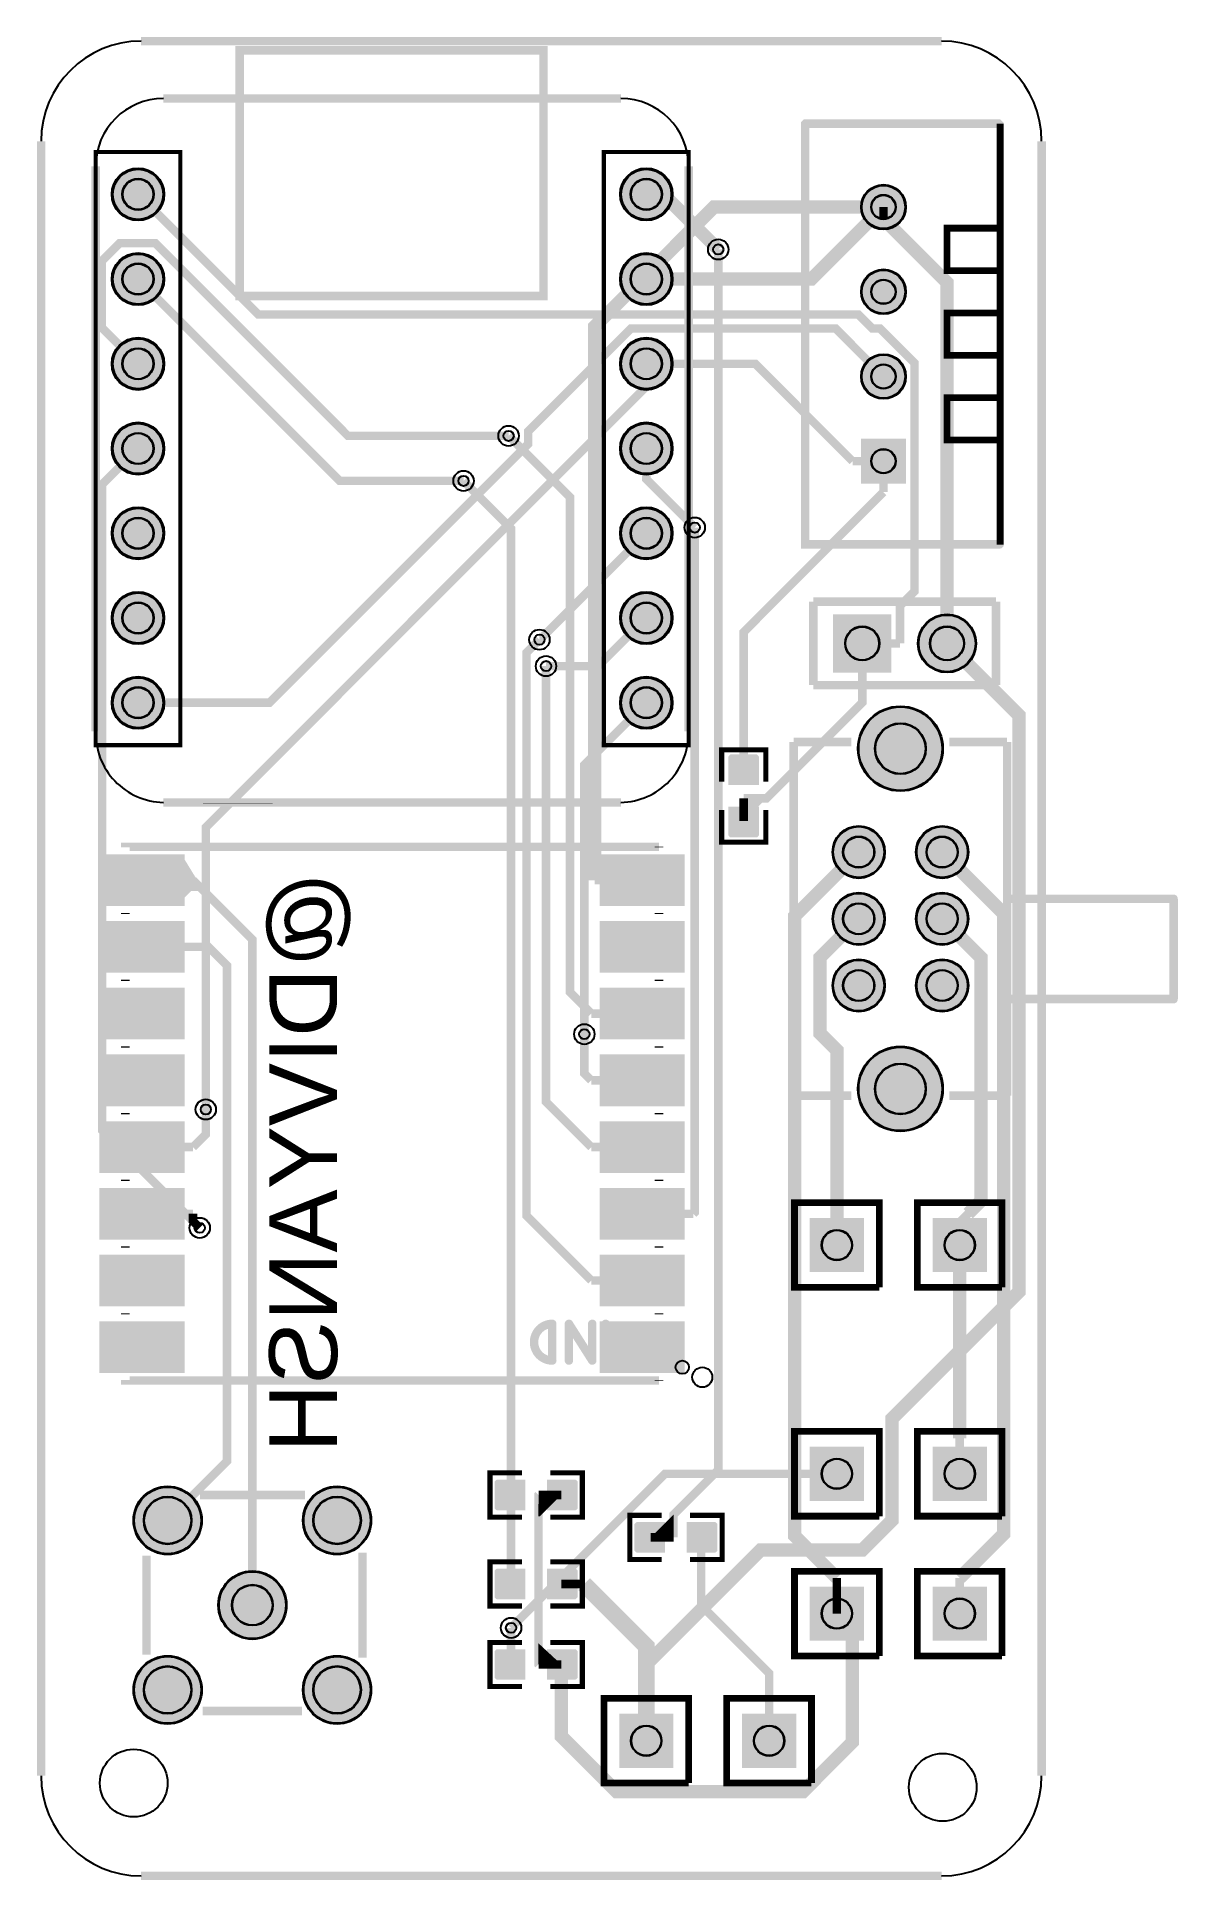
# Model space of a CAD drawing. Header units: millimetres. Extents: x 6.9 to 41.1, y 30.9 to 86.1.
import ezdxf

# ---------------------------------------------------------------- set-up
doc = ezdxf.new("R2010")
doc.units = ezdxf.units.MM
for name, color, linetype, true_color in [('BoardOutLine', 7, 'Continuous', 0xff00ff), ('BottomLayer', 7, 'Continuous', 0x0000ff), ('BottomPasteMaskLayer', 7, 'Continuous', 0x800000), ('BottomSilkLayer', 7, 'Continuous', 0x66cc33), ('BottomSolderMaskLayer', 7, 'Continuous', 0xaa00ff), ('Document', 7, 'Continuous', 0xffffff), ('Hole', 7, 'Continuous', 0x222222), ('Multi-Layer', 7, 'Continuous', 0xc0c0c0), ('TopLayer', 7, 'Continuous', 0xff0000), ('TopPasteMaskLayer', 7, 'Continuous', 0x808080), ('TopSilkLayer', 7, 'Continuous', 0xffcc00), ('TopSolderMaskLayer', 7, 'Continuous', 0x800080)]:
    doc.layers.add(name, color=color, linetype=linetype, true_color=true_color)
doc.styles.get("Standard").update_dxf_attribs({"font": 'arial.ttf'})

msp = doc.modelspace()

# ---------------------------------------------------------------- hatches: boundary and pattern name
at = {"layer": 'BottomLayer'}
for points in [[(9.156, 81.407, 1), (10.656, 81.407, 1)], [(24.396, 81.407, 1), (25.896, 81.407, 1)], [(9.156, 78.867, 1), (10.656, 78.867, 1)], [(24.396, 78.867, 1), (25.896, 78.867, 1)], [(9.156, 76.327, 1), (10.656, 76.327, 1)], [(24.396, 76.327, 1), (25.896, 76.327, 1)], [(9.156, 73.787, 1), (10.656, 73.787, 1)], [(24.396, 73.787, 1), (25.896, 73.787, 1)], [(9.156, 71.247, 1), (10.656, 71.247, 1)], [(24.396, 71.247, 1), (25.896, 71.247, 1)], [(9.156, 68.707, 1), (10.656, 68.707, 1)], [(24.396, 68.707, 1), (25.896, 68.707, 1)], [(9.156, 66.167, 1), (10.656, 66.167, 1)], [(24.396, 66.167, 1), (25.896, 66.167, 1)]]:
    msp.add_hatch(color=256, dxfattribs=at).paths.add_polyline_path(points)
at = {"layer": 'BottomPasteMaskLayer'}
for points in [[(9.156, 81.407, 1), (10.656, 81.407, 1)], [(24.396, 81.407, 1), (25.896, 81.407, 1)], [(9.156, 78.867, 1), (10.656, 78.867, 1)], [(24.396, 78.867, 1), (25.896, 78.867, 1)], [(9.156, 76.327, 1), (10.656, 76.327, 1)], [(24.396, 76.327, 1), (25.896, 76.327, 1)], [(9.156, 73.787, 1), (10.656, 73.787, 1)], [(24.396, 73.787, 1), (25.896, 73.787, 1)], [(9.156, 71.247, 1), (10.656, 71.247, 1)], [(24.396, 71.247, 1), (25.896, 71.247, 1)], [(9.156, 68.707, 1), (10.656, 68.707, 1)], [(24.396, 68.707, 1), (25.896, 68.707, 1)], [(9.156, 66.167, 1), (10.656, 66.167, 1)], [(24.396, 66.167, 1), (25.896, 66.167, 1)]]:
    msp.add_hatch(color=256, dxfattribs=at).paths.add_polyline_path(points)
at = {"layer": 'BottomSolderMaskLayer'}
for points in [[(9.119, 81.407, 1), (10.693, 81.407, 1)], [(9.131, 81.407, 1), (10.681, 81.407, 1)], [(24.359, 81.407, 1), (25.933, 81.407, 1)], [(24.371, 81.407, 1), (25.921, 81.407, 1)], [(31.585, 81.026, 1), (32.931, 81.026, 1)], [(9.119, 78.867, 1), (10.693, 78.867, 1)], [(9.131, 78.867, 1), (10.681, 78.867, 1)], [(24.359, 78.867, 1), (25.933, 78.867, 1)], [(24.371, 78.867, 1), (25.921, 78.867, 1)], [(31.585, 78.486, 1), (32.931, 78.486, 1)], [(9.119, 76.327, 1), (10.693, 76.327, 1)], [(9.131, 76.327, 1), (10.681, 76.327, 1)], [(24.359, 76.327, 1), (25.933, 76.327, 1)], [(24.371, 76.327, 1), (25.921, 76.327, 1)], [(31.585, 75.946, 1), (32.931, 75.946, 1)], [(9.119, 73.787, 1), (10.693, 73.787, 1)], [(9.131, 73.787, 1), (10.681, 73.787, 1)], [(24.359, 73.787, 1), (25.933, 73.787, 1)], [(24.371, 73.787, 1), (25.921, 73.787, 1)], [(32.931, 74.079), (32.931, 72.733), (31.585, 72.733), (31.585, 74.079)], [(9.119, 71.247, 1), (10.693, 71.247, 1)], [(9.131, 71.247, 1), (10.681, 71.247, 1)], [(24.359, 71.247, 1), (25.933, 71.247, 1)], [(24.371, 71.247, 1), (25.921, 71.247, 1)], [(9.119, 68.707, 1), (10.693, 68.707, 1)], [(9.131, 68.707, 1), (10.681, 68.707, 1)], [(24.359, 68.707, 1), (25.933, 68.707, 1)], [(24.371, 68.707, 1), (25.921, 68.707, 1)], [(30.748, 68.821), (32.498, 68.821), (32.498, 67.07), (30.748, 67.07)], [(33.288, 67.945, 1), (35.038, 67.945, 1)], [(9.119, 66.167, 1), (10.693, 66.167, 1)], [(9.131, 66.167, 1), (10.681, 66.167, 1)], [(24.359, 66.167, 1), (25.933, 66.167, 1)], [(24.371, 66.167, 1), (25.921, 66.167, 1)], [(31.491, 64.79, 1), (34.041, 64.79, 1)], [(30.729, 61.69, 1), (32.304, 61.69, 1)], [(33.229, 61.69, 1), (34.803, 61.69, 1)], [(30.729, 59.69, 1), (32.304, 59.69, 1)], [(33.229, 59.69, 1), (34.803, 59.69, 1)], [(30.729, 57.69, 1), (32.304, 57.69, 1)], [(33.229, 57.69, 1), (34.803, 57.69, 1)], [(31.491, 54.59, 1), (34.041, 54.59, 1)], [(31.674, 50.724), (31.674, 49.098), (30.048, 49.098), (30.048, 50.724)], [(35.357, 50.724), (35.357, 49.098), (33.731, 49.098), (33.731, 50.724)], [(31.674, 43.866), (31.674, 42.24), (30.048, 42.24), (30.048, 43.866)], [(35.357, 43.866), (35.357, 42.24), (33.731, 42.24), (33.731, 43.866)], [(9.77, 41.656, 1), (11.82, 41.656, 1)], [(14.85, 41.656, 1), (16.9, 41.656, 1)], [(12.31, 39.116, 1), (14.36, 39.116, 1)], [(31.674, 39.675), (31.674, 38.049), (30.048, 38.049), (30.048, 39.675)], [(35.357, 39.675), (35.357, 38.049), (33.731, 38.049), (33.731, 39.675)], [(9.77, 36.576, 1), (11.82, 36.576, 1)], [(14.85, 36.576, 1), (16.9, 36.576, 1)], [(25.959, 35.865), (25.959, 34.239), (24.333, 34.239), (24.333, 35.865)], [(29.642, 35.865), (29.642, 34.239), (28.016, 34.239), (28.016, 35.865)]]:
    msp.add_hatch(color=256, dxfattribs=at).paths.add_polyline_path(points)
at = {"layer": 'Document'}
for points in [[(35.658, 71.036), (30.028, 71.036), (30.028, 83.406), (35.658, 83.406), (35.658, 71.186), (35.858, 71.186), (35.858, 83.556), (35.768, 83.646), (29.898, 83.646), (29.788, 83.536), (29.788, 70.896), (29.888, 70.796), (35.798, 70.796), (35.858, 70.856), (35.858, 71.176), (35.658, 71.176)], [(35.658, 79.216), (35.658, 79.026), (34.138, 79.026), (34.068, 79.096), (34.068, 80.416), (34.138, 80.486), (35.648, 80.486), (35.648, 80.296), (34.268, 80.296), (34.258, 80.286), (34.258, 79.226), (34.268, 79.216)], [(35.658, 76.676), (35.658, 76.486), (34.138, 76.486), (34.068, 76.556), (34.068, 77.876), (34.138, 77.946), (35.648, 77.946), (35.648, 77.756), (34.268, 77.756), (34.258, 77.746), (34.258, 76.686), (34.268, 76.676)], [(35.658, 74.136), (35.658, 73.946), (34.138, 73.946), (34.068, 74.016), (34.068, 75.336), (34.138, 75.406), (35.648, 75.406), (35.648, 75.216), (34.268, 75.216), (34.258, 75.206), (34.258, 74.146), (34.268, 74.136)], [(35.946, 57.407), (40.829, 57.407), (40.829, 60.163), (35.966, 60.163), (35.949, 60.164), (35.933, 60.167), (35.917, 60.173), (35.903, 60.18), (35.889, 60.189), (35.876, 60.2), (35.865, 60.213), (35.856, 60.227), (35.849, 60.242), (35.843, 60.257), (35.84, 60.274), (35.839, 60.29), (35.84, 60.307), (35.843, 60.323), (35.849, 60.339), (35.856, 60.354), (35.865, 60.367), (35.876, 60.38), (35.889, 60.391), (35.903, 60.4), (35.917, 60.407), (35.933, 60.413), (35.949, 60.416), (35.966, 60.417), (40.956, 60.417), (40.973, 60.416), (40.989, 60.413), (41.005, 60.407), (41.02, 60.4), (41.033, 60.391), (41.046, 60.38), (41.057, 60.367), (41.066, 60.354), (41.073, 60.339), (41.079, 60.323), (41.082, 60.307), (41.083, 60.29), (41.083, 57.28), (41.082, 57.264), (41.079, 57.247), (41.073, 57.232), (41.066, 57.217), (41.057, 57.203), (41.046, 57.19), (41.033, 57.179), (41.02, 57.17), (41.005, 57.163), (40.989, 57.157), (40.973, 57.154), (40.956, 57.153), (35.946, 57.153), (35.929, 57.154), (35.913, 57.157), (35.897, 57.163), (35.883, 57.17), (35.869, 57.179), (35.856, 57.19), (35.845, 57.203), (35.836, 57.217), (35.829, 57.232), (35.823, 57.247), (35.82, 57.264), (35.819, 57.28), (35.82, 57.297), (35.823, 57.313), (35.829, 57.329), (35.836, 57.344), (35.845, 57.357), (35.856, 57.37), (35.869, 57.381), (35.883, 57.39), (35.897, 57.397), (35.913, 57.403), (35.929, 57.406), (35.946, 57.407)], [(22.326, 47.421), (22.297, 47.42), (22.268, 47.417), (22.239, 47.411), (22.21, 47.404), (22.183, 47.395), (22.155, 47.383), (22.129, 47.37), (22.104, 47.356), (22.08, 47.339), (22.057, 47.321), (22.035, 47.301), (22.015, 47.28), (21.996, 47.257), (21.979, 47.234), (21.963, 47.209), (21.95, 47.183), (21.938, 47.156), (21.928, 47.128), (21.92, 47.1), (21.914, 47.071), (21.91, 47.042), (21.908, 47.013), (21.908, 46.984), (21.91, 46.954), (21.914, 46.925), (21.92, 46.897), (21.928, 46.868), (21.938, 46.841), (21.95, 46.814), (21.964, 46.788), (21.979, 46.763), (21.996, 46.739), (22.015, 46.717), (22.036, 46.696), (22.057, 46.676), (22.08, 46.658), (22.105, 46.641), (22.13, 46.627), (22.156, 46.614), (22.184, 46.602), (22.211, 46.593), (22.24, 46.586), (22.269, 46.581), (22.298, 46.578), (22.327, 46.576), (22.344, 46.575), (22.36, 46.572), (22.376, 46.567), (22.391, 46.559), (22.404, 46.55), (22.417, 46.539), (22.428, 46.527), (22.437, 46.513), (22.445, 46.498), (22.45, 46.482), (22.453, 46.466), (22.454, 46.449), (22.453, 46.433), (22.45, 46.417), (22.445, 46.401), (22.437, 46.386), (22.428, 46.372), (22.417, 46.36), (22.405, 46.349), (22.391, 46.339), (22.376, 46.332), (22.36, 46.327), (22.344, 46.323), (22.327, 46.322), (22.29, 46.324), (22.253, 46.327), (22.217, 46.332), (22.18, 46.339), (22.144, 46.349), (22.109, 46.36), (22.074, 46.373), (22.04, 46.388), (22.007, 46.405), (21.975, 46.423), (21.944, 46.444), (21.914, 46.466), (21.885, 46.49), (21.858, 46.515), (21.832, 46.541), (21.808, 46.569), (21.785, 46.599), (21.764, 46.629), (21.745, 46.661), (21.727, 46.694), (21.711, 46.727), (21.697, 46.762), (21.685, 46.797), (21.675, 46.833), (21.667, 46.869), (21.661, 46.905), (21.657, 46.942), (21.655, 46.979), (21.655, 47.017), (21.657, 47.054), (21.661, 47.091), (21.667, 47.127), (21.675, 47.163), (21.685, 47.199), (21.697, 47.234), (21.711, 47.269), (21.726, 47.302), (21.744, 47.335), (21.763, 47.367), (21.784, 47.397), (21.807, 47.427), (21.831, 47.455), (21.857, 47.482), (21.884, 47.507), (21.913, 47.531), (21.943, 47.553), (21.974, 47.573), (22.006, 47.592), (22.039, 47.609), (22.073, 47.624), (22.107, 47.637), (22.143, 47.648), (22.179, 47.658), (22.215, 47.665), (22.252, 47.671), (22.289, 47.674), (22.326, 47.675), (22.342, 47.674), (22.359, 47.671), (22.374, 47.665), (22.389, 47.658), (22.403, 47.649), (22.416, 47.638), (22.427, 47.626), (22.436, 47.612), (22.443, 47.597), (22.449, 47.581), (22.452, 47.565), (22.453, 47.548), (22.452, 47.532), (22.449, 47.515), (22.443, 47.5), (22.436, 47.485), (22.427, 47.471), (22.416, 47.458), (22.403, 47.447), (22.39, 47.438), (22.375, 47.431), (22.359, 47.425), (22.343, 47.422), (22.326, 47.421)], [(22.199, 46.448), (22.199, 47.548), (22.2, 47.565), (22.203, 47.581), (22.209, 47.597), (22.216, 47.612), (22.225, 47.625), (22.236, 47.638), (22.249, 47.649), (22.263, 47.658), (22.277, 47.665), (22.293, 47.671), (22.309, 47.674), (22.326, 47.675), (22.343, 47.674), (22.359, 47.671), (22.375, 47.665), (22.39, 47.658), (22.403, 47.649), (22.416, 47.638), (22.427, 47.625), (22.436, 47.612), (22.443, 47.597), (22.449, 47.581), (22.452, 47.565), (22.453, 47.548), (22.453, 46.448), (22.452, 46.432), (22.449, 46.415), (22.443, 46.4), (22.436, 46.385), (22.427, 46.371), (22.416, 46.358), (22.403, 46.347), (22.39, 46.338), (22.375, 46.331), (22.359, 46.325), (22.343, 46.322), (22.326, 46.321), (22.309, 46.322), (22.293, 46.325), (22.277, 46.331), (22.263, 46.338), (22.249, 46.347), (22.236, 46.358), (22.225, 46.371), (22.216, 46.385), (22.209, 46.4), (22.203, 46.415), (22.2, 46.432), (22.199, 46.448)], [(23.653, 47.548), (23.653, 46.448), (23.652, 46.432), (23.649, 46.416), (23.644, 46.4), (23.637, 46.386), (23.628, 46.372), (23.617, 46.359), (23.605, 46.349), (23.591, 46.339), (23.577, 46.332), (23.562, 46.326), (23.546, 46.323), (23.529, 46.321), (23.513, 46.322), (23.497, 46.325), (23.481, 46.329), (23.466, 46.336), (23.452, 46.345), (23.44, 46.355), (23.429, 46.367), (23.419, 46.38), (22.953, 47.112), (22.953, 46.448), (22.952, 46.432), (22.949, 46.415), (22.943, 46.4), (22.936, 46.385), (22.927, 46.371), (22.916, 46.358), (22.903, 46.347), (22.89, 46.338), (22.875, 46.331), (22.859, 46.325), (22.843, 46.322), (22.826, 46.321), (22.809, 46.322), (22.793, 46.325), (22.777, 46.331), (22.763, 46.338), (22.749, 46.347), (22.736, 46.358), (22.725, 46.371), (22.716, 46.385), (22.709, 46.4), (22.703, 46.415), (22.7, 46.432), (22.699, 46.448), (22.699, 47.548), (22.7, 47.564), (22.703, 47.58), (22.708, 47.596), (22.716, 47.611), (22.724, 47.624), (22.735, 47.637), (22.747, 47.648), (22.761, 47.657), (22.775, 47.664), (22.791, 47.67), (22.806, 47.674), (22.823, 47.675), (22.839, 47.674), (22.855, 47.672), (22.871, 47.667), (22.886, 47.66), (22.9, 47.652), (22.912, 47.641), (22.924, 47.629), (22.933, 47.616), (23.399, 46.884), (23.399, 47.548), (23.4, 47.565), (23.403, 47.581), (23.409, 47.597), (23.416, 47.612), (23.425, 47.625), (23.436, 47.638), (23.449, 47.649), (23.463, 47.658), (23.477, 47.665), (23.493, 47.671), (23.509, 47.674), (23.526, 47.675), (23.543, 47.674), (23.559, 47.671), (23.575, 47.665), (23.59, 47.658), (23.603, 47.649), (23.616, 47.638), (23.627, 47.625), (23.636, 47.612), (23.643, 47.597), (23.649, 47.581), (23.652, 47.565), (23.653, 47.548)], [(24.426, 46.921), (23.926, 46.921), (23.909, 46.922), (23.893, 46.925), (23.877, 46.931), (23.863, 46.938), (23.849, 46.947), (23.836, 46.958), (23.825, 46.971), (23.816, 46.985), (23.809, 47), (23.803, 47.015), (23.8, 47.032), (23.799, 47.048), (23.799, 47.548), (23.8, 47.565), (23.803, 47.581), (23.809, 47.597), (23.816, 47.612), (23.825, 47.625), (23.836, 47.638), (23.849, 47.649), (23.863, 47.658), (23.877, 47.665), (23.893, 47.671), (23.909, 47.674), (23.926, 47.675), (23.943, 47.674), (23.959, 47.671), (23.975, 47.665), (23.99, 47.658), (24.003, 47.649), (24.016, 47.638), (24.027, 47.625), (24.036, 47.612), (24.043, 47.597), (24.049, 47.581), (24.052, 47.565), (24.053, 47.548), (24.053, 47.175), (24.426, 47.175), (24.443, 47.174), (24.459, 47.171), (24.475, 47.165), (24.49, 47.158), (24.503, 47.149), (24.516, 47.138), (24.527, 47.125), (24.536, 47.112), (24.543, 47.097), (24.549, 47.081), (24.552, 47.065), (24.553, 47.048), (24.552, 47.032), (24.549, 47.015), (24.543, 47), (24.536, 46.985), (24.527, 46.971), (24.516, 46.958), (24.503, 46.947), (24.49, 46.938), (24.475, 46.931), (24.459, 46.925), (24.443, 46.922), (24.426, 46.921)], [(24.116, 46.638), (24.279, 46.475), (24.673, 46.475), (24.799, 46.601), (24.799, 47.096), (24.573, 47.321), (24.426, 47.321), (24.379, 47.321), (24.116, 47.058), (24.103, 47.047), (24.09, 47.038), (24.075, 47.031), (24.059, 47.025), (24.043, 47.022), (24.026, 47.021), (24.009, 47.022), (23.993, 47.025), (23.977, 47.031), (23.963, 47.038), (23.949, 47.047), (23.936, 47.058), (23.925, 47.071), (23.916, 47.085), (23.909, 47.1), (23.903, 47.115), (23.9, 47.132), (23.899, 47.148), (23.9, 47.165), (23.903, 47.181), (23.909, 47.197), (23.916, 47.212), (23.925, 47.225), (23.936, 47.238), (24.236, 47.538), (24.249, 47.549), (24.263, 47.558), (24.277, 47.565), (24.293, 47.571), (24.309, 47.574), (24.326, 47.575), (24.426, 47.575), (24.626, 47.575), (24.643, 47.574), (24.659, 47.571), (24.675, 47.565), (24.69, 47.558), (24.703, 47.549), (24.716, 47.538), (25.016, 47.238), (25.027, 47.225), (25.036, 47.212), (25.043, 47.197), (25.049, 47.181), (25.052, 47.165), (25.053, 47.148), (25.053, 46.548), (25.052, 46.532), (25.049, 46.515), (25.043, 46.5), (25.036, 46.485), (25.027, 46.471), (25.016, 46.458), (24.816, 46.258), (24.803, 46.247), (24.79, 46.238), (24.775, 46.231), (24.759, 46.225), (24.743, 46.222), (24.726, 46.221), (24.226, 46.221), (24.209, 46.222), (24.193, 46.225), (24.177, 46.231), (24.163, 46.238), (24.149, 46.247), (24.136, 46.258), (23.936, 46.458), (23.925, 46.471), (23.916, 46.485), (23.909, 46.5), (23.903, 46.515), (23.9, 46.532), (23.899, 46.548), (23.9, 46.565), (23.903, 46.581), (23.909, 46.597), (23.916, 46.612), (23.925, 46.625), (23.936, 46.638), (23.949, 46.649), (23.963, 46.658), (23.977, 46.665), (23.993, 46.671), (24.009, 46.674), (24.026, 46.675), (24.043, 46.674), (24.059, 46.671), (24.075, 46.665), (24.09, 46.658), (24.103, 46.649), (24.116, 46.638)]]:
    msp.add_hatch(color=256, dxfattribs=at).paths.add_polyline_path(points)
at = {"layer": 'Multi-Layer'}
for points in [[(31.61, 81.026, 1), (32.906, 81.026, 1)], [(31.61, 78.486, 1), (32.906, 78.486, 1)], [(31.61, 75.946, 1), (32.906, 75.946, 1)], [(32.906, 74.054), (32.906, 72.758), (31.61, 72.758), (31.61, 74.054)], [(30.773, 68.795), (32.473, 68.795), (32.473, 67.095), (30.773, 67.095)], [(33.313, 67.945, 1), (35.013, 67.945, 1)], [(31.516, 64.79, 1), (34.016, 64.79, 1)], [(30.754, 61.69, 1), (32.278, 61.69, 1)], [(33.254, 61.69, 1), (34.778, 61.69, 1)], [(30.754, 59.69, 1), (32.278, 59.69, 1)], [(33.254, 59.69, 1), (34.778, 59.69, 1)], [(30.754, 57.69, 1), (32.278, 57.69, 1)], [(33.254, 57.69, 1), (34.778, 57.69, 1)], [(31.516, 54.59, 1), (34.016, 54.59, 1)], [(31.648, 50.699), (31.648, 49.124), (30.074, 49.124), (30.074, 50.699)], [(35.331, 50.699), (35.331, 49.124), (33.757, 49.124), (33.757, 50.699)], [(31.648, 43.84), (31.648, 42.266), (30.074, 42.266), (30.074, 43.84)], [(35.331, 43.84), (35.331, 42.266), (33.757, 42.266), (33.757, 43.84)], [(9.795, 41.656, 1), (11.795, 41.656, 1)], [(14.875, 41.656, 1), (16.875, 41.656, 1)], [(12.335, 39.116, 1), (14.335, 39.116, 1)], [(31.648, 39.649), (31.648, 38.075), (30.074, 38.075), (30.074, 39.649)], [(35.331, 39.649), (35.331, 38.075), (33.757, 38.075), (33.757, 39.649)], [(9.795, 36.576, 1), (11.795, 36.576, 1)], [(14.875, 36.576, 1), (16.875, 36.576, 1)], [(25.933, 35.839), (25.933, 34.265), (24.359, 34.265), (24.359, 35.839)], [(29.616, 35.839), (29.616, 34.265), (28.042, 34.265), (28.042, 35.839)]]:
    msp.add_hatch(color=256, dxfattribs=at).paths.add_polyline_path(points)
at = {"layer": 'TopLayer'}
for points in [[(27.635, 63.723), (28.499, 63.723), (28.499, 64.53), (27.635, 64.53)], [(27.635, 63.023), (28.499, 63.023), (28.499, 62.217), (27.635, 62.217)], [(28.067, 62.62), (28.067, 63.373), (28.679, 63.373), (28.75, 63.302)], [(11.276, 60.098), (8.776, 60.098), (8.776, 61.598), (11.276, 61.598)], [(11.881, 60.522), (11.5, 60.522), (11.049, 60.071), (11.049, 61.341), (11.303, 61.595), (11.303, 61.468)], [(24.218, 60.848), (23.598, 61.468), (24.406, 61.468), (25.026, 60.848), (24.218, 60.848)], [(23.598, 61.341), (24.533, 61.341), (25.026, 60.848), (23.598, 60.848), (23.598, 60.848)], [(26.276, 60.098), (23.776, 60.098), (23.776, 61.598), (26.276, 61.598)], [(11.276, 58.098), (8.776, 58.098), (8.776, 59.598), (11.276, 59.598)], [(26.276, 58.098), (23.776, 58.098), (23.776, 59.598), (26.276, 59.598)], [(11.276, 56.098), (8.776, 56.098), (8.776, 57.598), (11.276, 57.598)], [(26.276, 56.098), (23.776, 56.098), (23.776, 57.598), (26.276, 57.598)], [(11.276, 54.098), (8.776, 54.098), (8.776, 55.598), (11.276, 55.598)], [(26.276, 54.098), (23.776, 54.098), (23.776, 55.598), (26.276, 55.598)], [(11.276, 52.098), (8.776, 52.098), (8.776, 53.598), (11.276, 53.598)], [(26.276, 52.098), (23.776, 52.098), (23.776, 53.598), (26.276, 53.598)], [(11.276, 50.098), (8.776, 50.098), (8.776, 51.598), (11.276, 51.598)], [(26.276, 50.098), (23.776, 50.098), (23.776, 51.598), (26.276, 51.598)], [(11.276, 48.098), (8.776, 48.098), (8.776, 49.598), (11.276, 49.598)], [(26.276, 48.098), (23.776, 48.098), (23.776, 49.598), (26.276, 49.598)], [(11.276, 46.098), (8.776, 46.098), (8.776, 47.598), (11.276, 47.598)], [(26.276, 46.098), (23.776, 46.098), (23.776, 47.598), (26.276, 47.598)], [(21.494, 42.85), (21.494, 41.986), (20.688, 41.986), (20.688, 42.85)], [(22.194, 42.85), (22.194, 41.986), (23.001, 41.986), (23.001, 42.85)], [(21.913, 41.783), (21.962, 41.783), (22.597, 42.418), (21.915, 42.418)], [(22.597, 42.418), (22.216, 42.037), (21.913, 42.037), (21.971, 42.418), (22.597, 42.418)], [(25.685, 40.716), (25.685, 41.58), (24.879, 41.58), (24.879, 40.716)], [(25.282, 41.148), (25.282, 41.148), (25.964, 41.831), (25.964, 41.148), (25.964, 41.148)], [(26.385, 40.716), (26.385, 41.58), (27.192, 41.58), (27.192, 40.716)], [(21.494, 39.319), (21.494, 40.183), (20.688, 40.183), (20.688, 39.319)], [(22.194, 39.319), (22.194, 40.183), (23.001, 40.183), (23.001, 39.319)], [(21.494, 37.77), (21.494, 36.906), (20.688, 36.906), (20.688, 37.77)], [(22.597, 37.338), (22.595, 37.34), (21.913, 37.34), (21.913, 37.973), (22.597, 37.338)], [(22.194, 37.77), (22.194, 36.906), (23.001, 36.906), (23.001, 37.77)]]:
    msp.add_hatch(color=256, dxfattribs=at).paths.add_polyline_path(points)
at = {"layer": 'TopPasteMaskLayer'}
for points in [[(27.617, 64.568), (27.617, 63.768), (27.667, 63.718), (27.895, 63.718), (27.895, 64.088), (28.225, 64.088), (28.225, 63.718), (28.467, 63.718), (28.517, 63.768), (28.517, 64.568), (28.467, 64.618), (27.667, 64.618)], [(28.517, 62.178), (28.517, 62.978), (28.467, 63.028), (28.239, 63.028), (28.239, 62.658), (27.909, 62.658), (27.909, 63.028), (27.667, 63.028), (27.617, 62.978), (27.617, 62.178), (27.667, 62.128), (28.467, 62.128)], [(11.276, 60.098), (8.776, 60.098), (8.776, 61.598), (11.276, 61.598)], [(26.276, 60.098), (23.776, 60.098), (23.776, 61.598), (26.276, 61.598)], [(11.276, 58.098), (8.776, 58.098), (8.776, 59.598), (11.276, 59.598)], [(26.276, 58.098), (23.776, 58.098), (23.776, 59.598), (26.276, 59.598)], [(11.276, 56.098), (8.776, 56.098), (8.776, 57.598), (11.276, 57.598)], [(26.276, 56.098), (23.776, 56.098), (23.776, 57.598), (26.276, 57.598)], [(11.276, 54.098), (8.776, 54.098), (8.776, 55.598), (11.276, 55.598)], [(26.276, 54.098), (23.776, 54.098), (23.776, 55.598), (26.276, 55.598)], [(11.276, 52.098), (8.776, 52.098), (8.776, 53.598), (11.276, 53.598)], [(26.276, 52.098), (23.776, 52.098), (23.776, 53.598), (26.276, 53.598)], [(11.276, 50.098), (8.776, 50.098), (8.776, 51.598), (11.276, 51.598)], [(26.276, 50.098), (23.776, 50.098), (23.776, 51.598), (26.276, 51.598)], [(11.276, 48.098), (8.776, 48.098), (8.776, 49.598), (11.276, 49.598)], [(26.276, 48.098), (23.776, 48.098), (23.776, 49.598), (26.276, 49.598)], [(11.276, 46.098), (8.776, 46.098), (8.776, 47.598), (11.276, 47.598)], [(26.276, 46.098), (23.776, 46.098), (23.776, 47.598), (26.276, 47.598)], [(20.649, 41.968), (21.449, 41.968), (21.499, 42.018), (21.499, 42.246), (21.129, 42.246), (21.129, 42.576), (21.499, 42.576), (21.499, 42.818), (21.449, 42.868), (20.649, 42.868), (20.599, 42.818), (20.599, 42.018)], [(23.039, 42.868), (22.239, 42.868), (22.189, 42.818), (22.189, 42.59), (22.559, 42.59), (22.559, 42.26), (22.189, 42.26), (22.189, 42.018), (22.239, 41.968), (23.039, 41.968), (23.089, 42.018), (23.089, 42.818)], [(24.84, 40.698), (25.64, 40.698), (25.69, 40.748), (25.69, 40.976), (25.32, 40.976), (25.32, 41.306), (25.69, 41.306), (25.69, 41.548), (25.64, 41.598), (24.84, 41.598), (24.79, 41.548), (24.79, 40.748)], [(27.23, 41.598), (26.43, 41.598), (26.38, 41.548), (26.38, 41.32), (26.75, 41.32), (26.75, 40.99), (26.38, 40.99), (26.38, 40.748), (26.43, 40.698), (27.23, 40.698), (27.28, 40.748), (27.28, 41.548)], [(20.649, 39.301), (21.449, 39.301), (21.499, 39.351), (21.499, 39.579), (21.129, 39.579), (21.129, 39.909), (21.499, 39.909), (21.499, 40.151), (21.449, 40.201), (20.649, 40.201), (20.599, 40.151), (20.599, 39.351)], [(23.039, 40.201), (22.239, 40.201), (22.189, 40.151), (22.189, 39.923), (22.559, 39.923), (22.559, 39.593), (22.189, 39.593), (22.189, 39.351), (22.239, 39.301), (23.039, 39.301), (23.089, 39.351), (23.089, 40.151)], [(20.649, 36.888), (21.449, 36.888), (21.499, 36.938), (21.499, 37.166), (21.129, 37.166), (21.129, 37.496), (21.499, 37.496), (21.499, 37.738), (21.449, 37.788), (20.649, 37.788), (20.599, 37.738), (20.599, 36.938)], [(23.039, 37.788), (22.239, 37.788), (22.189, 37.738), (22.189, 37.51), (22.559, 37.51), (22.559, 37.18), (22.189, 37.18), (22.189, 36.938), (22.239, 36.888), (23.039, 36.888), (23.089, 36.938), (23.089, 37.738)]]:
    msp.add_hatch(color=256, dxfattribs=at).paths.add_polyline_path(points)
at = {"layer": 'TopSolderMaskLayer'}
for points in [[(9.119, 81.407, 1), (10.693, 81.407, 1)], [(24.359, 81.407, 1), (25.933, 81.407, 1)], [(31.585, 81.026, 1), (32.931, 81.026, 1)], [(9.119, 78.867, 1), (10.693, 78.867, 1)], [(24.359, 78.867, 1), (25.933, 78.867, 1)], [(31.585, 78.486, 1), (32.931, 78.486, 1)], [(9.119, 76.327, 1), (10.693, 76.327, 1)], [(24.359, 76.327, 1), (25.933, 76.327, 1)], [(31.585, 75.946, 1), (32.931, 75.946, 1)], [(9.119, 73.787, 1), (10.693, 73.787, 1)], [(24.359, 73.787, 1), (25.933, 73.787, 1)], [(32.931, 74.079), (32.931, 72.733), (31.585, 72.733), (31.585, 74.079)], [(9.119, 71.247, 1), (10.693, 71.247, 1)], [(24.359, 71.247, 1), (25.933, 71.247, 1)], [(9.119, 68.707, 1), (10.693, 68.707, 1)], [(24.359, 68.707, 1), (25.933, 68.707, 1)], [(30.748, 68.821), (32.498, 68.821), (32.498, 67.07), (30.748, 67.07)], [(33.288, 67.945, 1), (35.038, 67.945, 1)], [(9.119, 66.167, 1), (10.693, 66.167, 1)], [(24.359, 66.167, 1), (25.933, 66.167, 1)], [(31.491, 64.79, 1), (34.041, 64.79, 1)], [(27.608, 63.699), (28.526, 63.699), (28.526, 64.553), (27.608, 64.553)], [(27.608, 63.047), (28.526, 63.047), (28.526, 62.193), (27.608, 62.193)], [(30.729, 61.69, 1), (32.304, 61.69, 1)], [(33.229, 61.69, 1), (34.803, 61.69, 1)], [(11.301, 60.073), (8.751, 60.073), (8.751, 61.623), (11.301, 61.623)], [(26.301, 60.073), (23.751, 60.073), (23.751, 61.623), (26.301, 61.623)], [(30.729, 59.69, 1), (32.304, 59.69, 1)], [(33.229, 59.69, 1), (34.803, 59.69, 1)], [(11.301, 58.073), (8.751, 58.073), (8.751, 59.623), (11.301, 59.623)], [(26.301, 58.073), (23.751, 58.073), (23.751, 59.623), (26.301, 59.623)], [(30.729, 57.69, 1), (32.304, 57.69, 1)], [(33.229, 57.69, 1), (34.803, 57.69, 1)], [(11.301, 56.073), (8.751, 56.073), (8.751, 57.623), (11.301, 57.623)], [(26.301, 56.073), (23.751, 56.073), (23.751, 57.623), (26.301, 57.623)], [(31.491, 54.59, 1), (34.041, 54.59, 1)], [(11.301, 54.073), (8.751, 54.073), (8.751, 55.623), (11.301, 55.623)], [(26.301, 54.073), (23.751, 54.073), (23.751, 55.623), (26.301, 55.623)], [(11.301, 52.073), (8.751, 52.073), (8.751, 53.623), (11.301, 53.623)], [(26.301, 52.073), (23.751, 52.073), (23.751, 53.623), (26.301, 53.623)], [(11.301, 50.073), (8.751, 50.073), (8.751, 51.623), (11.301, 51.623)], [(26.301, 50.073), (23.751, 50.073), (23.751, 51.623), (26.301, 51.623)], [(31.674, 50.724), (31.674, 49.098), (30.048, 49.098), (30.048, 50.724)], [(35.357, 50.724), (35.357, 49.098), (33.731, 49.098), (33.731, 50.724)], [(11.301, 48.073), (8.751, 48.073), (8.751, 49.623), (11.301, 49.623)], [(26.301, 48.073), (23.751, 48.073), (23.751, 49.623), (26.301, 49.623)], [(11.301, 46.073), (8.751, 46.073), (8.751, 47.623), (11.301, 47.623)], [(26.301, 46.073), (23.751, 46.073), (23.751, 47.623), (26.301, 47.623)], [(31.674, 43.866), (31.674, 42.24), (30.048, 42.24), (30.048, 43.866)], [(35.357, 43.866), (35.357, 42.24), (33.731, 42.24), (33.731, 43.866)], [(9.77, 41.656, 1), (11.82, 41.656, 1)], [(14.85, 41.656, 1), (16.9, 41.656, 1)], [(21.519, 42.875), (21.519, 41.961), (20.662, 41.961), (20.662, 42.875)], [(22.169, 42.875), (22.169, 41.961), (23.026, 41.961), (23.026, 42.875)], [(25.71, 40.691), (25.71, 41.605), (24.853, 41.605), (24.853, 40.691)], [(26.36, 40.691), (26.36, 41.605), (27.217, 41.605), (27.217, 40.691)], [(12.31, 39.116, 1), (14.36, 39.116, 1)], [(21.519, 39.294), (21.519, 40.208), (20.662, 40.208), (20.662, 39.294)], [(22.169, 39.294), (22.169, 40.208), (23.026, 40.208), (23.026, 39.294)], [(31.674, 39.675), (31.674, 38.049), (30.048, 38.049), (30.048, 39.675)], [(35.357, 39.675), (35.357, 38.049), (33.731, 38.049), (33.731, 39.675)], [(9.77, 36.576, 1), (11.82, 36.576, 1)], [(14.85, 36.576, 1), (16.9, 36.576, 1)], [(21.519, 37.795), (21.519, 36.881), (20.662, 36.881), (20.662, 37.795)], [(22.169, 37.795), (22.169, 36.881), (23.026, 36.881), (23.026, 37.795)], [(25.959, 35.865), (25.959, 34.239), (24.333, 34.239), (24.333, 35.865)], [(29.642, 35.865), (29.642, 34.239), (28.016, 34.239), (28.016, 35.865)]]:
    msp.add_hatch(color=256, dxfattribs=at).paths.add_polyline_path(points)

# ---------------------------------------------------------------- linework, layer by layer
at = {"layer": 'BoardOutLine', "const_width": 0.254}
for points in [[(10, 86), (34, 86)], [(7, 34), (7, 83)], [(37, 83), (37, 34)], [(34, 31), (10, 31)]]:
    msp.add_lwpolyline(points, dxfattribs=at)
at = {"layer": 'BoardOutLine'}
for centre, start, end in [((10, 83), 90, 180), ((34, 83), 0, 90), ((10, 34), 180, 270), ((34, 34), 270, 0)]:
    msp.add_arc(centre, 3, start, end, dxfattribs=at)
at = {"layer": 'BottomLayer'}
for points, const_width in [([(32.752, 67.945), (32.752, 69.074), (33.187, 69.509), (33.187, 76.351), (32.154, 77.384), (31.926, 77.384), (31.504, 77.806), (13.508, 77.806), (9.906, 81.407)], 0.254), ([(25.146, 81.407), (25.654, 81.407), (27.305, 79.756)], 0.4), ([(25.146, 78.867), (30.099, 78.867), (32.258, 81.026)], 0.4), ([(9.906, 76.327), (8.817, 77.416), (8.817, 79.403), (9.357, 79.944), (10.421, 79.944), (16.2, 74.165), (21.018, 74.165)], 0.254), ([(9.906, 78.867), (15.957, 72.816), (19.667, 72.816)], 0.254), ([(9.906, 66.167), (13.848, 66.167), (21.604, 73.923), (21.604, 74.303), (24.684, 77.383), (30.822, 77.383), (32.258, 75.946)], 0.254), ([(25.146, 76.327), (25.146, 75.642), (11.938, 62.434), (11.938, 53.975)], 0.254), ([(25.146, 76.327), (28.41, 76.327), (31.331, 73.406)], 0.254), ([(9.906, 73.787), (8.832, 72.713), (8.832, 53.35), (11.756, 50.426)], 0.254), ([(25.146, 73.787), (25.146, 72.87), (26.598, 71.417)], 0.254), ([(32.258, 73.406), (31.331, 73.406)], 0.254), ([(25.146, 71.247), (21.957, 68.058), (21.943, 68.058)], 0.254), ([(22.14, 67.265), (23.704, 67.265), (25.146, 68.707)], 0.254), ([(25.146, 35.052), (25.146, 37.338), (28.575, 40.767), (31.623, 40.767), (32.512, 41.656), (32.512, 44.704), (36.322, 48.514), (36.322, 65.786), (34.163, 67.945)], 0.4), ([(31.623, 67.945), (32.752, 67.945)], 0.254), ([(25.146, 66.167), (23.288, 64.309), (23.288, 56.23)], 0.254), ([(30.861, 43.053), (25.709, 43.053), (21.091, 38.435)], 0.254), ([(25.146, 35.052), (25.146, 36.119)], 0.254)]:
    msp.add_lwpolyline(points, dxfattribs=dict(at, const_width=const_width))
for centre in [(9.906, 81.407), (25.146, 81.407), (9.906, 78.867), (25.146, 78.867), (9.906, 76.327), (25.146, 76.327), (9.906, 73.787), (25.146, 73.787), (9.906, 71.247), (25.146, 71.247), (9.906, 68.707), (25.146, 68.707), (9.906, 66.167), (25.146, 66.167)]:
    msp.add_circle(centre, 0.75, dxfattribs=at)
at = {"layer": 'BottomPasteMaskLayer'}
for centre in [(9.906, 81.407), (25.146, 81.407), (9.906, 78.867), (25.146, 78.867), (9.906, 76.327), (25.146, 76.327), (9.906, 73.787), (25.146, 73.787), (9.906, 71.247), (25.146, 71.247), (9.906, 68.707), (25.146, 68.707), (9.906, 66.167), (25.146, 66.167)]:
    msp.add_circle(centre, 0.75, dxfattribs=at)
at = {"layer": 'BottomSilkLayer', "const_width": 0.127}
for points in [[(8.636, 82.677), (11.176, 82.677), (11.176, 64.897), (8.636, 64.897), (8.636, 82.677)], [(26.416, 64.897), (23.876, 64.897), (23.876, 82.677), (26.416, 82.677), (26.416, 64.897)]]:
    msp.add_lwpolyline(points, close=True, dxfattribs=at)
at = {"layer": 'BottomSolderMaskLayer'}
for centre, radius in [((9.906, 81.407), 0.787), ((9.906, 81.407), 0.775), ((9.906, 81.407), 0.472), ((25.146, 81.407), 0.787), ((25.146, 81.407), 0.775), ((25.146, 81.407), 0.472), ((32.258, 81.026), 0.673), ((32.258, 81.026), 0.37), ((9.906, 78.867), 0.787), ((9.906, 78.867), 0.775), ((25.146, 78.867), 0.787), ((25.146, 78.867), 0.775), ((9.906, 78.867), 0.472), ((25.146, 78.867), 0.472), ((32.258, 78.486), 0.673), ((32.258, 78.486), 0.37), ((9.906, 76.327), 0.787), ((9.906, 76.327), 0.775), ((25.146, 76.327), 0.787), ((25.146, 76.327), 0.775), ((9.906, 76.327), 0.472), ((25.146, 76.327), 0.472), ((32.258, 75.946), 0.673), ((32.258, 75.946), 0.37), ((9.906, 73.787), 0.787), ((9.906, 73.787), 0.775), ((9.906, 73.787), 0.472), ((25.146, 73.787), 0.787), ((25.146, 73.787), 0.775), ((25.146, 73.787), 0.472), ((32.258, 73.406), 0.37), ((9.906, 71.247), 0.787), ((9.906, 71.247), 0.775), ((25.146, 71.247), 0.787), ((25.146, 71.247), 0.775), ((9.906, 71.247), 0.472), ((25.146, 71.247), 0.472), ((9.906, 68.707), 0.787), ((9.906, 68.707), 0.775), ((9.906, 68.707), 0.472), ((25.146, 68.707), 0.787), ((25.146, 68.707), 0.775), ((25.146, 68.707), 0.472), ((34.163, 67.945), 0.875), ((31.623, 67.945), 0.515), ((34.163, 67.945), 0.515), ((9.906, 66.167), 0.787), ((9.906, 66.167), 0.775), ((25.146, 66.167), 0.787), ((25.146, 66.167), 0.775), ((9.906, 66.167), 0.472), ((25.146, 66.167), 0.472), ((32.766, 64.79), 1.275), ((32.766, 64.79), 0.765), ((31.516, 61.69), 0.787), ((34.016, 61.69), 0.787), ((31.516, 61.69), 0.472), ((34.016, 61.69), 0.472), ((31.516, 59.69), 0.787), ((34.016, 59.69), 0.787), ((31.516, 59.69), 0.472), ((34.016, 59.69), 0.472), ((31.516, 57.69), 0.787), ((31.516, 57.69), 0.472), ((34.016, 57.69), 0.787), ((34.016, 57.69), 0.472), ((32.766, 54.59), 1.275), ((32.766, 54.59), 0.765), ((30.861, 49.911), 0.459), ((34.544, 49.911), 0.459), ((30.861, 43.053), 0.459), ((34.544, 43.053), 0.459), ((10.795, 41.656), 1.025), ((15.875, 41.656), 1.025), ((10.795, 41.656), 0.718), ((15.875, 41.656), 0.718), ((13.335, 39.116), 1.025), ((13.335, 39.116), 0.615), ((30.861, 38.862), 0.459), ((34.544, 38.862), 0.459), ((10.795, 36.576), 1.025), ((15.875, 36.576), 1.025), ((10.795, 36.576), 0.718), ((15.875, 36.576), 0.718), ((25.146, 35.052), 0.459), ((28.829, 35.052), 0.459)]:
    msp.add_circle(centre, radius, dxfattribs=at)
at = {"layer": 'Document', "const_width": 0.00991}
msp.add_lwpolyline([(13.943, 63.155), (11.857, 63.155)], dxfattribs=at)
at = {"layer": 'Document'}
msp.add_circle((26.226, 46.248), 0.2, dxfattribs=at)
at = {"layer": 'Hole'}
for centre in [(27.305, 79.756), (21.018, 74.165), (19.667, 72.816), (26.598, 71.417), (21.943, 68.058), (22.14, 67.265), (23.288, 56.23), (11.938, 53.975), (11.756, 50.426), (21.091, 38.435)]:
    msp.add_circle(centre, 0.153, dxfattribs=at)
at = {"layer": 'Multi-Layer'}
for centre, radius in [((9.906, 81.407), 0.762), ((9.906, 81.407), 0.457), ((25.146, 81.407), 0.762), ((25.146, 81.407), 0.457), ((32.258, 81.026), 0.648), ((32.258, 81.026), 0.356), ((9.906, 78.867), 0.762), ((25.146, 78.867), 0.762), ((27.305, 79.756), 0.305), ((9.906, 78.867), 0.457), ((25.146, 78.867), 0.457), ((32.258, 78.486), 0.648), ((32.258, 78.486), 0.356), ((9.906, 76.327), 0.762), ((25.146, 76.327), 0.762), ((9.906, 76.327), 0.457), ((25.146, 76.327), 0.457), ((32.258, 75.946), 0.648), ((32.258, 75.946), 0.356), ((9.906, 73.787), 0.762), ((9.906, 73.787), 0.457), ((21.018, 74.165), 0.305), ((25.146, 73.787), 0.762), ((25.146, 73.787), 0.457), ((32.258, 73.406), 0.356), ((19.667, 72.816), 0.305), ((9.906, 71.247), 0.762), ((25.146, 71.247), 0.762), ((9.906, 71.247), 0.457), ((25.146, 71.247), 0.457), ((26.598, 71.417), 0.305), ((9.906, 68.707), 0.762), ((9.906, 68.707), 0.457), ((25.146, 68.707), 0.762), ((25.146, 68.707), 0.457), ((34.163, 67.945), 0.85), ((21.943, 68.058), 0.305), ((31.623, 67.945), 0.5), ((34.163, 67.945), 0.5), ((22.14, 67.265), 0.305), ((9.906, 66.167), 0.762), ((25.146, 66.167), 0.762), ((9.906, 66.167), 0.457), ((25.146, 66.167), 0.457), ((32.766, 64.79), 1.25), ((32.766, 64.79), 0.75), ((31.516, 61.69), 0.762), ((34.016, 61.69), 0.762), ((31.516, 61.69), 0.457), ((34.016, 61.69), 0.457), ((31.516, 59.69), 0.762), ((34.016, 59.69), 0.762), ((31.516, 59.69), 0.457), ((34.016, 59.69), 0.457), ((31.516, 57.69), 0.762), ((31.516, 57.69), 0.457), ((34.016, 57.69), 0.762), ((34.016, 57.69), 0.457), ((23.288, 56.23), 0.305), ((32.766, 54.59), 1.25), ((32.766, 54.59), 0.75), ((11.938, 53.975), 0.305), ((11.756, 50.426), 0.305), ((30.861, 49.911), 0.445), ((34.544, 49.911), 0.445), ((30.861, 43.053), 0.445), ((34.544, 43.053), 0.445), ((10.795, 41.656), 1), ((15.875, 41.656), 1), ((10.795, 41.656), 0.7), ((15.875, 41.656), 0.7), ((13.335, 39.116), 1), ((13.335, 39.116), 0.6), ((30.861, 38.862), 0.445), ((34.544, 38.862), 0.445), ((21.091, 38.435), 0.305), ((10.795, 36.576), 1), ((15.875, 36.576), 1), ((10.795, 36.576), 0.7), ((15.875, 36.576), 0.7), ((25.146, 35.052), 0.445), ((28.829, 35.052), 0.445), ((9.779, 33.782), 1.016), ((34.036, 33.655), 1.016)]:
    msp.add_circle(centre, radius, dxfattribs=at)
at = {"layer": 'TopLayer'}
for points, const_width in [([(23.597, 60.848), (23.597, 77.445), (27.178, 81.026), (32.258, 81.026)], 0.4), ([(34.163, 67.945), (34.163, 78.763), (32.258, 80.668)], 0.4), ([(32.258, 80.668), (32.258, 81.026)], 0.254), ([(25.964, 41.148), (25.964, 41.831), (27.305, 43.171), (27.305, 79.756)], 0.254), ([(21.019, 74.166), (22.86, 72.324), (22.86, 57.485), (23.498, 56.848)], 0.254), ([(32.258, 73.406), (32.258, 72.479)], 0.254), ([(19.667, 72.816), (21.091, 71.393), (21.091, 42.418)], 0.254), ([(32.258, 72.479), (28.067, 68.288), (28.067, 64.126)], 0.254), ([(26.555, 50.848), (26.598, 50.891), (26.598, 71.417)], 0.254), ([(23.497, 48.848), (21.555, 50.79), (21.555, 67.67), (21.943, 68.058)], 0.254), ([(28.067, 63.302), (28.75, 63.302), (31.623, 66.176), (31.623, 67.945)], 0.254), ([(23.498, 52.847), (22.141, 54.204), (22.141, 67.264)], 0.254), ([(28.067, 62.62), (28.067, 63.302)], 0.254), ([(30.861, 39.929), (29.591, 41.199), (29.591, 59.764), (31.516, 61.689)], 0.4), ([(34.016, 61.69), (35.866, 59.84), (35.866, 41.251), (34.544, 39.929)], 0.4), ([(10.026, 60.848), (11.555, 60.848)], 0.254), ([(11.555, 60.848), (13.335, 59.068), (13.335, 39.116)], 0.254), ([(24.312, 60.848), (23.598, 60.848)], 0.254), ([(24.312, 60.848), (25.026, 60.848)], 0.254), ([(30.861, 49.911), (30.861, 55.753), (30.353, 56.261), (30.353, 58.527), (31.516, 59.69)], 0.4), ([(34.016, 59.69), (35.179, 58.527), (35.179, 51.232), (34.798, 50.851)], 0.4), ([(10.026, 58.848), (12.018, 58.848), (12.573, 58.293), (12.573, 43.434), (10.795, 41.656)], 0.254), ([(25.026, 56.848), (23.497, 56.848)], 0.254), ([(23.497, 54.848), (23.288, 55.057), (23.288, 56.23)], 0.254), ([(25.026, 54.848), (23.497, 54.848)], 0.254), ([(11.555, 52.848), (11.938, 53.231), (11.938, 53.975)], 0.254), ([(10.026, 52.848), (11.555, 52.848)], 0.254), ([(25.026, 52.848), (23.497, 52.848)], 0.254), ([(10.026, 50.848), (11.555, 50.848)], 0.254), ([(11.756, 50.426), (11.555, 50.627), (11.555, 50.848)], 0.254), ([(25.026, 50.848), (26.555, 50.848)], 0.254), ([(34.544, 49.911), (34.544, 50.597), (34.798, 50.851)], 0.254), ([(34.544, 44.12), (34.544, 49.911)], 0.4), ([(25.026, 48.848), (23.497, 48.848)], 0.254), ([(34.544, 43.053), (34.544, 44.12)], 0.254), ([(21.091, 39.751), (21.091, 42.418)], 0.254), ([(21.915, 42.418), (21.913, 42.416), (21.913, 37.34), (21.915, 37.338)], 0.254), ([(22.256, 42.418), (21.915, 42.418)], 0.254), ([(22.256, 42.418), (22.597, 42.418)], 0.254), ([(25.282, 41.148), (25.964, 41.148)], 0.254), ([(26.789, 41.148), (26.789, 39.116), (28.829, 37.076), (28.829, 35.052)], 0.254), ([(22.597, 39.751), (23.28, 39.751)], 0.254), ([(23.28, 39.751), (25.146, 37.885), (25.146, 35.052)], 0.5), ([(30.861, 39.395), (30.861, 39.929)], 0.254), ([(34.544, 38.862), (34.544, 39.929)], 0.254), ([(30.861, 39.395), (31.326, 38.931), (31.326, 35.009), (29.845, 33.528), (24.257, 33.528), (22.598, 35.187), (22.598, 37.338)], 0.4), ([(30.861, 38.862), (30.861, 39.395)], 0.254), ([(21.091, 38.435), (21.091, 37.338)], 0.254), ([(22.597, 37.338), (21.915, 37.338)], 0.254)]:
    msp.add_lwpolyline(points, dxfattribs=dict(at, const_width=const_width))
at = {"layer": 'TopSilkLayer'}
for points, const_width in [([(12.954, 78.359), (12.954, 85.725), (22.067, 85.725), (22.067, 78.359), (12.954, 78.359)], 0.254), ([(8.636, 82.677), (11.176, 82.677), (11.176, 64.897), (8.636, 64.897), (8.636, 82.677)], 0.127), ([(26.416, 64.897), (23.876, 64.897), (23.876, 82.677), (26.416, 82.677), (26.416, 64.897)], 0.127)]:
    msp.add_lwpolyline(points, close=True, dxfattribs=dict(at, const_width=const_width))
for points, const_width in [([(24.384, 84.279), (10.668, 84.279)], 0.254), ([(35.758, 83.526), (29.918, 83.526), (29.908, 83.516), (29.908, 70.916), (35.758, 70.916)], 0.254), ([(35.758, 70.907), (35.758, 81.026), (35.758, 83.526)], 0.203), ([(8.636, 82.247), (8.636, 65.311)], 0.254), ([(26.416, 65.311), (26.416, 82.247)], 0.254), ([(35.758, 80.391), (34.163, 80.391), (34.163, 79.121), (35.758, 79.121)], 0.203), ([(35.758, 77.851), (34.163, 77.851), (34.163, 76.581), (35.758, 76.581)], 0.203), ([(35.758, 75.311), (34.163, 75.311), (34.163, 74.041), (35.758, 74.041)], 0.203), ([(30.153, 69.195), (35.633, 69.195)], 0.254), ([(30.153, 66.695), (30.153, 69.195)], 0.254), ([(35.633, 69.195), (35.633, 66.695)], 0.254), ([(35.633, 66.695), (30.153, 66.695)], 0.254), ([(27.406, 63.799), (27.406, 64.758), (28.728, 64.758), (28.728, 63.799)], 0.152), ([(29.566, 64.99), (31.299, 64.99)], 0.254), ([(29.566, 54.39), (29.566, 64.99)], 0.254), ([(34.234, 64.99), (35.966, 64.99)], 0.254), ([(35.966, 54.39), (35.966, 64.99)], 0.254), ([(10.668, 63.178), (24.384, 63.178)], 0.254), ([(27.406, 62.947), (27.406, 61.988), (28.728, 61.988), (28.728, 62.947)], 0.152), ([(9.526, 61.829), (9.526, 61.848), (25.526, 61.848)], 0.254), ([(25.526, 61.848), (25.526, 61.829)], 0.254), ([(40.966, 60.288), (35.966, 60.288)], 0.254), ([(40.966, 60.288), (40.966, 57.288)], 0.254), ([(9.526, 59.829), (9.526, 59.867)], 0.254), ([(25.526, 59.867), (25.526, 59.829)], 0.254), ([(9.526, 57.829), (9.526, 57.867)], 0.254), ([(25.526, 57.867), (25.526, 57.829)], 0.254), ([(40.966, 57.288), (35.966, 57.288)], 0.254), ([(9.526, 55.829), (9.526, 55.867)], 0.254), ([(25.526, 55.867), (25.526, 55.829)], 0.254), ([(29.566, 54.39), (31.299, 54.39)], 0.254), ([(34.234, 54.39), (35.966, 54.39)], 0.254), ([(9.526, 53.829), (9.526, 53.867)], 0.254), ([(25.526, 53.867), (25.526, 53.829)], 0.254), ([(9.526, 51.829), (9.526, 51.867)], 0.254), ([(25.526, 51.867), (25.526, 51.829)], 0.254), ([(32.131, 48.641), (29.591, 48.641), (29.591, 51.181), (32.131, 51.181), (32.131, 49.276)], 0.203), ([(35.814, 48.641), (33.274, 48.641), (33.274, 51.181), (35.814, 51.181), (35.814, 49.276)], 0.203), ([(9.526, 49.829), (9.526, 49.867)], 0.254), ([(25.526, 49.867), (25.526, 49.829)], 0.254), ([(32.131, 48.641), (32.131, 49.276)], 0.203), ([(35.814, 48.641), (35.814, 49.276)], 0.203), ([(9.526, 47.829), (9.526, 47.867)], 0.254), ([(25.526, 47.867), (25.526, 47.829)], 0.254), ([(25.526, 45.848), (9.526, 45.848), (9.526, 45.867)], 0.254), ([(25.526, 45.867), (25.526, 45.848)], 0.254), ([(32.131, 41.783), (29.591, 41.783), (29.591, 44.323), (32.131, 44.323), (32.131, 42.418)], 0.203), ([(35.814, 41.783), (33.274, 41.783), (33.274, 44.323), (35.814, 44.323), (35.814, 42.418)], 0.203), ([(21.418, 43.079), (20.459, 43.079), (20.459, 41.757), (21.418, 41.757)], 0.152), ([(22.27, 43.079), (23.229, 43.079), (23.229, 41.757), (22.27, 41.757)], 0.152), ([(14.909, 42.418), (11.761, 42.418)], 0.254), ([(32.131, 41.783), (32.131, 42.418)], 0.203), ([(35.814, 41.783), (35.814, 42.418)], 0.203), ([(25.609, 40.487), (24.65, 40.487), (24.65, 41.809), (25.609, 41.809)], 0.152), ([(26.461, 40.487), (27.42, 40.487), (27.42, 41.809), (26.461, 41.809)], 0.152), ([(10.16, 40.602), (10.16, 37.63)], 0.254), ([(16.637, 37.542), (16.637, 40.69)], 0.254), ([(21.418, 39.09), (20.459, 39.09), (20.459, 40.412), (21.418, 40.412)], 0.152), ([(22.27, 39.09), (23.229, 39.09), (23.229, 40.412), (22.27, 40.412)], 0.152), ([(32.131, 37.592), (29.591, 37.592), (29.591, 40.132), (32.131, 40.132), (32.131, 38.227)], 0.203), ([(35.814, 37.592), (33.274, 37.592), (33.274, 40.132), (35.814, 40.132), (35.814, 38.227)], 0.203), ([(32.131, 37.592), (32.131, 38.227)], 0.203), ([(35.814, 37.592), (35.814, 38.227)], 0.203), ([(21.418, 37.999), (20.459, 37.999), (20.459, 36.677), (21.418, 36.677)], 0.152), ([(22.27, 37.999), (23.229, 37.999), (23.229, 36.677), (22.27, 36.677)], 0.152), ([(11.849, 35.941), (14.821, 35.941)], 0.254), ([(26.416, 33.782), (23.876, 33.782), (23.876, 36.322), (26.416, 36.322), (26.416, 34.417)], 0.203), ([(30.099, 33.782), (27.559, 33.782), (27.559, 36.322), (30.099, 36.322), (30.099, 34.417)], 0.203), ([(26.416, 33.782), (26.416, 34.417)], 0.203), ([(30.099, 33.782), (30.099, 34.417)], 0.203)]:
    msp.add_lwpolyline(points, dxfattribs=dict(at, const_width=const_width))
msp.add_circle((26.826, 45.948), 0.3, dxfattribs=at)
for centre, radius, start, end in [((10.668, 82.247), 2.032, 90, 180), ((24.384, 82.247), 2.032, 0, 90), ((10.719, 65.26), 2.083, 178.5998, 268.6059), ((24.333, 65.26), 2.083, 271.3941, 1.4002)]:
    msp.add_arc(centre, radius, start, end, dxfattribs=at)
at = {"layer": 'TopSolderMaskLayer'}
for centre, radius in [((9.906, 81.407), 0.787), ((9.906, 81.407), 0.472), ((25.146, 81.407), 0.787), ((25.146, 81.407), 0.472), ((32.258, 81.026), 0.673), ((32.258, 81.026), 0.37), ((9.906, 78.867), 0.787), ((25.146, 78.867), 0.787), ((9.906, 78.867), 0.472), ((25.146, 78.867), 0.472), ((32.258, 78.486), 0.673), ((32.258, 78.486), 0.37), ((9.906, 76.327), 0.787), ((25.146, 76.327), 0.787), ((9.906, 76.327), 0.472), ((25.146, 76.327), 0.472), ((32.258, 75.946), 0.673), ((32.258, 75.946), 0.37), ((9.906, 73.787), 0.787), ((9.906, 73.787), 0.472), ((25.146, 73.787), 0.787), ((25.146, 73.787), 0.472), ((32.258, 73.406), 0.37), ((9.906, 71.247), 0.787), ((25.146, 71.247), 0.787), ((9.906, 71.247), 0.472), ((25.146, 71.247), 0.472), ((9.906, 68.707), 0.787), ((9.906, 68.707), 0.472), ((25.146, 68.707), 0.787), ((25.146, 68.707), 0.472), ((34.163, 67.945), 0.875), ((31.623, 67.945), 0.515), ((34.163, 67.945), 0.515), ((9.906, 66.167), 0.787), ((25.146, 66.167), 0.787), ((9.906, 66.167), 0.472), ((25.146, 66.167), 0.472), ((32.766, 64.79), 1.275), ((32.766, 64.79), 0.765), ((31.516, 61.69), 0.787), ((34.016, 61.69), 0.787), ((31.516, 61.69), 0.472), ((34.016, 61.69), 0.472), ((31.516, 59.69), 0.787), ((34.016, 59.69), 0.787), ((31.516, 59.69), 0.472), ((34.016, 59.69), 0.472), ((31.516, 57.69), 0.787), ((31.516, 57.69), 0.472), ((34.016, 57.69), 0.787), ((34.016, 57.69), 0.472), ((32.766, 54.59), 1.275), ((32.766, 54.59), 0.765), ((30.861, 49.911), 0.459), ((34.544, 49.911), 0.459), ((30.861, 43.053), 0.459), ((34.544, 43.053), 0.459), ((10.795, 41.656), 1.025), ((15.875, 41.656), 1.025), ((10.795, 41.656), 0.718), ((15.875, 41.656), 0.718), ((13.335, 39.116), 1.025), ((13.335, 39.116), 0.615), ((30.861, 38.862), 0.459), ((34.544, 38.862), 0.459), ((10.795, 36.576), 1.025), ((15.875, 36.576), 1.025), ((10.795, 36.576), 0.718), ((15.875, 36.576), 0.718), ((25.146, 35.052), 0.459), ((28.829, 35.052), 0.459)]:
    msp.add_circle(centre, radius, dxfattribs=at)

# ---------------------------------------------------------------- texts
at = {"layer": 'BottomSilkLayer', "text_generation_flag": 2}
msp.add_text('@DIVYANSH', height=2.032, rotation=90, dxfattribs=at).set_placement((15.875, 61.087))

doc.saveas('drawing.dxf')
